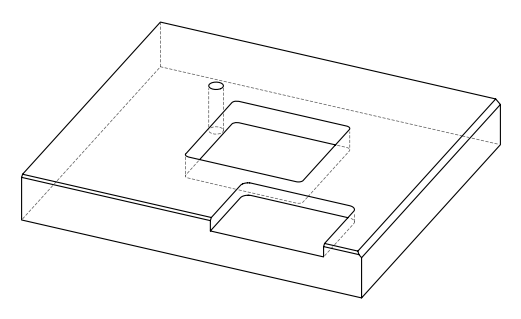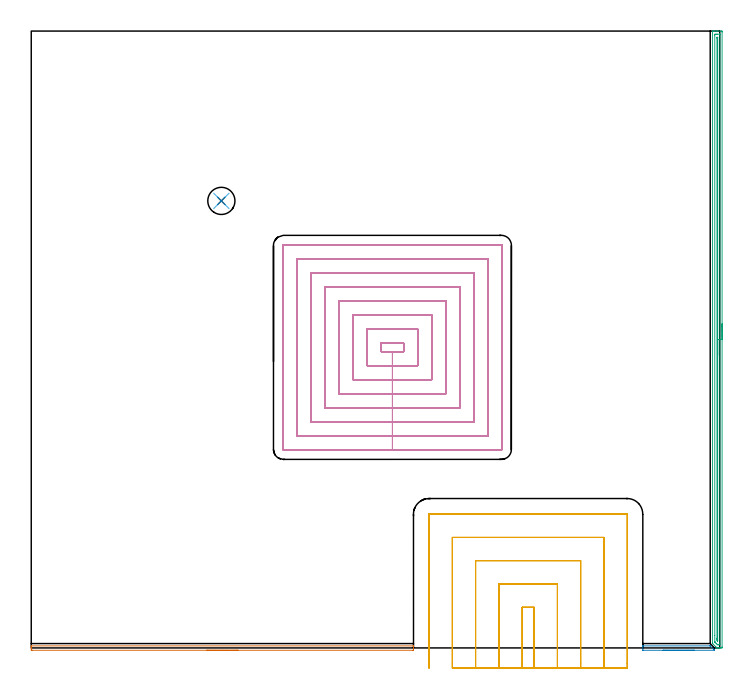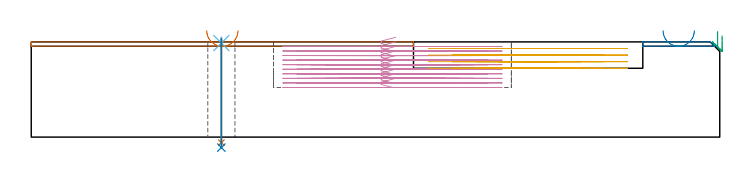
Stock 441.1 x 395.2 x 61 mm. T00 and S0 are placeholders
(PLAN: 8 operations, 5 tool changes, 74.5 min)
(1 AREA_MILL | FG_CHAMFER_SURFACE | UGT0205_001 | 2.12 min | 966 mm3)
(2 AREA_MILL_1 | FG_CHAMFER_SURFACE_1 | UGT0205_001 | 0.52 min | 198 mm3)
(3 AREA_MILL_2 | FG_CHAMFER_SURFACE_2 | UGT0205_001 | 9.62 min | 7337 mm3)
(4 MILL_RECTANGULAR_POCKET | POCKET_RECTANGULAR_STRAIGHT | NXT0201_011 | Follow Part, ap 3, ae 75% | 48.94 min | 637693 mm3)
(5 MILL_SLOT | SLOT_PARTIAL_RECTANGULAR | UGT0201_135 | Follow Part, ap 4.975, ae 75% | 12.77 min | 236858 mm3)
(6 SPOT_DRILL | STEP1HOLE | NXT0321_9005460120000 | 0.03 min | 16 mm3)
(7 DRILL_THROUGH_HOLE_INTO_CENTER | STEP1HOLE | NXT0301_083 | 0.27 min | 5982 mm3)
(8 DRILL_TO_ENLARGE_THROUGH_HOLE | STEP1HOLE | UGT0301_245 | 0.28 min | 8488 mm3)
(TOOL UGT0205_001 | Chamfer Mill 20 x 3 x 45 deg. | D20 FL50 Z2)
(TOOL NXT0201_011 | ENDMILL 12mm [2P460-1200-NA 1630] | D12 FL38 Z6)
(TOOL UGT0201_135 | Carbide End Mill 19.9 | D19.9 FL30 Z4)
(TOOL NXT0321_9005460120000 | NC Spot Drill, 142deg, 12mm, Carbide, Uncoated | D12 PA142 FL30 Z2)
(TOOL NXT0301_083 | Carbide Drill 11.2mm [860.1-1120-056A1-MM 2214] | D11.2 PA140 FL72 Z2)
(TOOL UGT0301_245 | Twist Drill 17.4 mm | D17.4 PA118 FL130 Z2)
(OP 1 AREA_MILL)
G17 G21 G94 G90
T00 M6
G54
G17 G0 G90 X132.45 Y-1.5 S1061 M3
G43 Z71. H0
Z68.2
G94 G1 X132.412 Z67.328 F250.
X132.298 Z66.464
X132.109 Z65.612
X131.847 Z64.78
X131.513 Z63.974
X131.11 Z63.2
X130.641 Z62.464
X130.11 Z61.772
X129.521 Z61.129
X128.878 Z60.54
X128.186 Z60.009
X127.45 Z59.54
X126.676 Z59.137
X125.87 Z58.803
X125.038 Z58.541
X124.186 Z58.352
X123.322 Z58.238
X122.45 Z58.2
X0.608
X0.42 Y-1.498 Z58.202
X0.002 Y-1.491 Z58.205
X0. Y-1.306 Z58.391
Y-0.1 Z59.595
Y0.541 Z60.24
Y0.928 Z60.628
X0.007 Y1.275 Z60.966
X0.009 Y1.297 Z60.988
X0.161 Y1.3 Z61.
X244.738
X244.89 Y1.297 Z60.988
X244.893 Y1.275 Z60.966
X244.9 Y0.928 Z60.627
Y0.541 Z60.24
Y-0.1 Z59.595
Y-1.306 Z58.391
X244.898 Y-1.491 Z58.205
X244.48 Y-1.5 Z58.2
X122.45
X121.578 Z58.238
X120.713 Z58.352
X119.862 Z58.541
X119.03 Z58.803
X118.224 Z59.137
X117.45 Z59.54
X116.714 Z60.009
X116.022 Z60.54
X115.379 Z61.129
X114.79 Z61.772
X114.258 Z62.464
X113.79 Z63.2
X113.387 Z63.974
X113.053 Z64.78
X112.791 Z65.612
X112.602 Z66.464
X112.488 Z67.328
X112.45 Z68.2
G0 Z71.
M5
M2
(OP 2 AREA_MILL_1)
G17 G21 G94 G90
T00 M6
G54
G17 G0 G90 X424.8 Y-1.5 S1061 M3
G43 Z71. H0
Z68.2
G94 G1 X424.762 Z67.328 F250.
X424.648 Z66.463
X424.459 Z65.612
X424.197 Z64.78
X423.863 Z63.974
X423.46 Z63.2
X422.992 Z62.464
X422.46 Z61.772
X421.871 Z61.129
X421.228 Z60.54
X420.536 Z60.008
X419.8 Z59.54
X419.026 Z59.137
X418.22 Z58.803
X417.388 Z58.541
X416.536 Z58.352
X415.672 Z58.238
X414.8 Z58.2
X392.091 Y-1.499 Z58.201
X391.835 Y-1.495 Z58.205
X391.801 Y-1.492 Z58.206
Y1.22 Z60.918
X391.81 Y1.295 Z60.994
X391.835 Y1.3 Z61.
X434.678
X434.987 Y1.306 Z60.992
X435.063 Y1.237 Z60.937
X437.397 Y-1.097 Z58.603
X437.618 Y-1.317 Z58.381
X437.726 Y-1.429 Z58.267
X437.782 Y-1.491 Z58.205
X437.664 Y-1.499 Z58.201
X437.641 Y-1.5 Z58.2
X414.8
X413.928 Z58.238
X413.064 Z58.352
X412.212 Z58.541
X411.38 Z58.803
X410.574 Z59.137
X409.8 Z59.54
X409.064 Z60.008
X408.372 Z60.54
X407.729 Z61.129
X407.14 Z61.772
X406.608 Z62.464
X406.14 Z63.2
X405.737 Z63.974
X405.403 Z64.78
X405.141 Z65.612
X404.952 Z66.463
X404.838 Z67.328
X404.8 Z68.2
G0 Z71.
M5
M2
(OP 3 AREA_MILL_2)
G17 G21 G94 G90
T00 M6
G54
G17 G0 G90 X442.6 Y207.6 S1061 M3
G43 Z71. H0
Z64.9
G94 G1 Y207.562 Z64.028 F250.
Y207.448 Z63.163
Y207.259 Z62.312
Y206.997 Z61.48
Y206.663 Z60.674
Y206.26 Z59.9
Y205.792 Z59.164
Y205.26 Z58.472
Y204.671 Z57.829
Y204.028 Z57.24
Y203.336 Z56.708
Y202.6 Z56.24
Y201.826 Z55.837
Y201.02 Z55.503
Y200.188 Z55.241
Y199.336 Z55.052
Y198.472 Z54.938
Y197.6 Z54.9
X442.599 Y0.618 Z54.901
X442.596 Y0.202
X442.591 Y0.01 Z54.904
X442.186 Y0. Z55.308
X441.644 Z55.852
X441.308 Z56.188
X440.766 Z56.73
X440.429 Z57.066
X439.347 Z58.152
X439.33 Y0.001 Z58.168
X439.305 Y0.005 Z58.192
X439.277 Y0.022 Z58.221
X439.111 Y0.188 Z58.386
X438.979 Y0.32 Z58.519
X438.705 Y0.595 Z58.795
X436.7 Y2.6 Z60.8
X436.503 Y2.805 Z60.988
X436.5 Y3.298 Z61.
Y395.029
X436.506 Y395.19 Z60.993
X436.817 Y395.2 Z60.682
X437.119 Z60.381
X437.792 Z59.702
X439.008 Z58.489
X439.55 Z57.944
X441.915 Z55.581
X442.186 Y395.197 Z55.31
X442.592 Y395.19 Z54.905
X442.596 Y394.999 Z54.902
X442.599 Y394.582 Z54.901
X442.6 Y197.6 Z54.9
X441.186 Z56.314
X441.185 Y2.529 Z56.315
X441.184 Y2.404 Z56.316
X441.179 Y2.029 Z56.321
X440.818 Y2.009 Z56.682
X440.429 Y2.004 Z57.071
X439.944 Z57.556
X439.751 Y2.011 Z57.749
X439.55 Y2.205 Z57.95
X439.346 Y2.404 Z58.154
X438.671 Y3.078 Z58.829
X438.452 Y3.298 Z59.048
X438.226 Y3.526 Z59.274
X438.071 Y3.684 Z59.429
X437.947 Y3.815 Z59.553
X437.921 Y3.855 Z59.579
X437.92 Y3.876 Z59.58
X437.915 Y4.066 Z59.585
X437.914 Y7.983 Z59.586
X437.915 Y392.671 Z59.585
X437.916 Y392.795 Z59.584
X437.921 Y393.171 Z59.579
X438.282 Y393.191 Z59.218
X438.671 Y393.197 Z58.829
X439.152 Y393.2 Z58.348
X439.55 Z57.95
X440.91 Z56.59
X441.106 Y393.199 Z56.394
X441.138 Y393.198 Z56.362
X441.171 Y393.194 Z56.329
X441.179 Y393.19 Z56.321
X441.182 Y393.185 Z56.318
X441.184 Y393.156 Z56.316
X441.186 Y392.919 Z56.314
Y392.795
Y197.6
X439.772 Z57.728
X439.771 Y4.86 Z57.729
X439.769 Y4.634 Z57.731
X439.766 Y4.485 Z57.734
X439.765 Y4.448 Z57.735
X439.746 Y4.463 Z57.754
X439.694 Y4.511 Z57.806
X439.55 Y4.654 Z57.95
X439.341 Y4.87 Z58.159
X439.335 Y5.085 Z58.165
X439.331 Y5.307 Z58.169
X439.329 Y5.978 Z58.171
X439.328 Y6.203 Z58.172
X439.329 Y390.34 Z58.171
X439.33 Y391.009 Z58.17
X439.332 Y391.121 Z58.168
X439.335 Y391.175 Z58.165
X439.34 Y391.191 Z58.16
X439.366 Y391.195 Z58.134
X439.55 Y391.196 Z57.95
X439.738 Y391.192 Z57.762
X439.759 Y391.19 Z57.741
X439.765 Y391.18 Z57.735
X439.768 Y391.143 Z57.732
X439.77 Y391.084 Z57.73
X439.771 Y391.009 Z57.729
X439.772 Y390.783 Z57.728
Y197.6
Y196.728 Z57.766
Y195.863 Z57.88
Y195.012 Z58.069
Y194.18 Z58.332
Y193.374 Z58.665
Y192.6 Z59.068
Y191.864 Z59.537
Y191.172 Z60.068
Y190.529 Z60.657
Y189.94 Z61.301
Y189.408 Z61.993
Y188.94 Z62.728
Y188.537 Z63.502
Y188.203 Z64.308
Y187.941 Z65.14
Y187.752 Z65.992
Y187.638 Z66.857
Y187.6 Z67.728
G0 Z71.
M5
M2
(OP 4 MILL_RECTANGULAR_POCKET)
G17 G21 G94 G90
T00 M6
G54
G17 G0 G90 X233.594 Y195.3 S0 M3
G43 Z71. H1
Z64.
G94 G1 X224.2 Z61.483 F250.
Y189.8 Z60.009
X231.4 Z58.08
X238.6 F500.
Y195.3
X224.2
Y189.8
X231.4
Y180.8
X247.6
Y204.3
X215.2
Y180.8
X231.4
Y171.8
X256.6
Y213.3
X206.2
Y171.8
X231.4
Y162.8
X265.6
Y222.3
X197.2
Y162.8
X231.4
Y153.8
X274.6
Y231.3
X188.2
Y153.8
X231.4
Y144.8
X283.6
Y240.3
X179.2
Y144.8
X231.4
Y135.8
X292.6
Y249.3
X170.2
Y135.8
X231.4
Y126.8
X301.2
G3 X301.6 Y127.2 R0.4
G1 Y257.9
G3 X301.2 Y258.3 R0.4
G1 X161.6
G3 X161.2 Y257.9 R0.4
G1 Y127.2
G3 X161.6 Y126.8 R0.4
G1 X231.4
X232.4
G0 X233.594 Y195.3 Z61.08
G1 X224.2 Z58.563 F250.
Y189.8 Z57.089
X231.4 Z55.16
X238.6 F500.
Y195.3
X224.2
Y189.8
X231.4
Y180.8
X247.6
Y204.3
X215.2
Y180.8
X231.4
Y171.8
X256.6
Y213.3
X206.2
Y171.8
X231.4
Y162.8
X265.6
Y222.3
X197.2
Y162.8
X231.4
Y153.8
X274.6
Y231.3
X188.2
Y153.8
X231.4
Y144.8
X283.6
Y240.3
X179.2
Y144.8
X231.4
Y135.8
X292.6
Y249.3
X170.2
Y135.8
X231.4
Y126.8
X301.2
G3 X301.6 Y127.2 R0.4
G1 Y257.9
G3 X301.2 Y258.3 R0.4
G1 X161.6
G3 X161.2 Y257.9 R0.4
G1 Y127.2
G3 X161.6 Y126.8 R0.4
G1 X231.4
X232.4
G0 X233.594 Y195.3 Z58.16
G1 X224.2 Z55.643 F250.
Y189.8 Z54.169
X231.4 Z52.24
X238.6 F500.
Y195.3
X224.2
Y189.8
X231.4
Y180.8
X247.6
Y204.3
X215.2
Y180.8
X231.4
Y171.8
X256.6
Y213.3
X206.2
Y171.8
X231.4
Y162.8
X265.6
Y222.3
X197.2
Y162.8
X231.4
Y153.8
X274.6
Y231.3
X188.2
Y153.8
X231.4
Y144.8
X283.6
Y240.3
X179.2
Y144.8
X231.4
Y135.8
X292.6
Y249.3
X170.2
Y135.8
X231.4
Y126.8
X301.2
G3 X301.6 Y127.2 R0.4
G1 Y257.9
G3 X301.2 Y258.3 R0.4
G1 X161.6
G3 X161.2 Y257.9 R0.4
G1 Y127.2
G3 X161.6 Y126.8 R0.4
G1 X231.4
X232.4
G0 X233.594 Y195.3 Z55.24
G1 X224.2 Z52.723 F250.
Y189.8 Z51.249
X231.4 Z49.32
X238.6 F500.
Y195.3
X224.2
Y189.8
X231.4
Y180.8
X247.6
Y204.3
X215.2
Y180.8
X231.4
Y171.8
X256.6
Y213.3
X206.2
Y171.8
X231.4
Y162.8
X265.6
Y222.3
X197.2
Y162.8
X231.4
Y153.8
X274.6
Y231.3
X188.2
Y153.8
X231.4
Y144.8
X283.6
Y240.3
X179.2
Y144.8
X231.4
Y135.8
X292.6
Y249.3
X170.2
Y135.8
X231.4
Y126.8
X301.2
G3 X301.6 Y127.2 R0.4
G1 Y257.9
G3 X301.2 Y258.3 R0.4
G1 X161.6
G3 X161.2 Y257.9 R0.4
G1 Y127.2
G3 X161.6 Y126.8 R0.4
G1 X231.4
X232.4
G0 X233.594 Y195.3 Z52.32
G1 X224.2 Z49.803 F250.
Y189.8 Z48.329
X231.4 Z46.4
X238.6 F500.
Y195.3
X224.2
Y189.8
X231.4
Y180.8
X247.6
Y204.3
X215.2
Y180.8
X231.4
Y171.8
X256.6
Y213.3
X206.2
Y171.8
X231.4
Y162.8
X265.6
Y222.3
X197.2
Y162.8
X231.4
Y153.8
X274.6
Y231.3
X188.2
Y153.8
X231.4
Y144.8
X283.6
Y240.3
X179.2
Y144.8
X231.4
Y135.8
X292.6
Y249.3
X170.2
Y135.8
X231.4
Y126.8
X301.2
G3 X301.6 Y127.2 R0.4
G1 Y257.9
G3 X301.2 Y258.3 R0.4
G1 X161.6
G3 X161.2 Y257.9 R0.4
G1 Y127.2
G3 X161.6 Y126.8 R0.4
G1 X231.4
X232.4
G0 X233.594 Y195.3 Z49.4
G1 X224.2 Z46.883 F250.
Y189.8 Z45.409
X231.4 Z43.48
X238.6 F500.
Y195.3
X224.2
Y189.8
X231.4
Y180.8
X247.6
Y204.3
X215.2
Y180.8
X231.4
Y171.8
X256.6
Y213.3
X206.2
Y171.8
X231.4
Y162.8
X265.6
Y222.3
X197.2
Y162.8
X231.4
Y153.8
X274.6
Y231.3
X188.2
Y153.8
X231.4
Y144.8
X283.6
Y240.3
X179.2
Y144.8
X231.4
Y135.8
X292.6
Y249.3
X170.2
Y135.8
X231.4
Y126.8
X301.2
G3 X301.6 Y127.2 R0.4
G1 Y257.9
G3 X301.2 Y258.3 R0.4
G1 X161.6
G3 X161.2 Y257.9 R0.4
G1 Y127.2
G3 X161.6 Y126.8 R0.4
G1 X231.4
X232.4
G0 X233.594 Y195.3 Z46.48
G1 X224.2 Z43.963 F250.
Y189.8 Z42.489
X231.4 Z40.56
X238.6 F500.
Y195.3
X224.2
Y189.8
X231.4
Y180.8
X247.6
Y204.3
X215.2
Y180.8
X231.4
Y171.8
X256.6
Y213.3
X206.2
Y171.8
X231.4
Y162.8
X265.6
Y222.3
X197.2
Y162.8
X231.4
Y153.8
X274.6
Y231.3
X188.2
Y153.8
X231.4
Y144.8
X283.6
Y240.3
X179.2
Y144.8
X231.4
Y135.8
X292.6
Y249.3
X170.2
Y135.8
X231.4
Y126.8
X301.2
G3 X301.6 Y127.2 R0.4
G1 Y257.9
G3 X301.2 Y258.3 R0.4
G1 X161.6
G3 X161.2 Y257.9 R0.4
G1 Y127.2
G3 X161.6 Y126.8 R0.4
G1 X231.4
X232.4
G0 X233.594 Y195.3 Z43.56
G1 X224.2 Z41.043 F250.
Y189.8 Z39.569
X231.4 Z37.64
X238.6 F500.
Y195.3
X224.2
Y189.8
X231.4
Y180.8
X247.6
Y204.3
X215.2
Y180.8
X231.4
Y171.8
X256.6
Y213.3
X206.2
Y171.8
X231.4
Y162.8
X265.6
Y222.3
X197.2
Y162.8
X231.4
Y153.8
X274.6
Y231.3
X188.2
Y153.8
X231.4
Y144.8
X283.6
Y240.3
X179.2
Y144.8
X231.4
Y135.8
X292.6
Y249.3
X170.2
Y135.8
X231.4
Y126.8
X301.2
G3 X301.6 Y127.2 R0.4
G1 Y257.9
G3 X301.2 Y258.3 R0.4
G1 X161.6
G3 X161.2 Y257.9 R0.4
G1 Y127.2
G3 X161.6 Y126.8 R0.4
G1 X231.4
X232.4
G0 X233.594 Y195.3 Z40.64
G1 X224.2 Z38.123 F250.
Y189.8 Z36.649
X231.4 Z34.72
X238.6 F500.
Y195.3
X224.2
Y189.8
X231.4
Y180.8
X247.6
Y204.3
X215.2
Y180.8
X231.4
Y171.8
X256.6
Y213.3
X206.2
Y171.8
X231.4
Y162.8
X265.6
Y222.3
X197.2
Y162.8
X231.4
Y153.8
X274.6
Y231.3
X188.2
Y153.8
X231.4
Y144.8
X283.6
Y240.3
X179.2
Y144.8
X231.4
Y135.8
X292.6
Y249.3
X170.2
Y135.8
X231.4
Y126.8
X301.2
G3 X301.6 Y127.2 R0.4
G1 Y257.9
G3 X301.2 Y258.3 R0.4
G1 X161.6
G3 X161.2 Y257.9 R0.4
G1 Y127.2
G3 X161.6 Y126.8 R0.4
G1 X231.4
X232.4
G0 X233.594 Y195.3 Z37.72
G1 X224.2 Z35.203 F250.
Y189.8 Z33.729
X231.4 Z31.8
X238.6 F500.
Y195.3
X224.2
Y189.8
X231.4
Y180.8
X247.6
Y204.3
X215.2
Y180.8
X231.4
Y171.8
X256.6
Y213.3
X206.2
Y171.8
X231.4
Y162.8
X265.6
Y222.3
X197.2
Y162.8
X231.4
Y153.8
X274.6
Y231.3
X188.2
Y153.8
X231.4
Y144.8
X283.6
Y240.3
X179.2
Y144.8
X231.4
Y135.8
X292.6
Y249.3
X170.2
Y135.8
X231.4
Y126.8
X301.2
G3 X301.6 Y127.2 R0.4
G1 Y257.9
G3 X301.2 Y258.3 R0.4
G1 X161.6
G3 X161.2 Y257.9 R0.4
G1 Y127.2
G3 X161.6 Y126.8 R0.4
G1 X231.4
X232.4
G0 Z71.
M5
M2
(OP 5 MILL_SLOT)
G17 G21 G94 G90
T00 M6
G54
G17 G0 G90 X322.15 Y-12.95 S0 M3
G43 Z71. H0
Z56.775
G94 G1 Y-9.95 F250.
Y26.05 F500.
X314.55
Y-9.95
Y-12.95 F250.
X337.075
Y-9.95
Y40.975 F500.
X299.625
Y-9.95
Y-12.95 F250.
X352.
Y-9.95
Y55.9 F500.
X284.7
Y-9.95
Y-12.95 F250.
X366.925
Y-9.95
Y70.825 F500.
X269.775
Y-9.95
Y-12.95 F250.
X381.85
Y-9.95
Y85.7 F500.
X381.852 Y85.73
X381.83 Y85.752
X381.8 Y85.75
X254.9
X254.87 Y85.752
X254.848 Y85.73
X254.85 Y85.7
Y-9.95
Y-12.95 F250.
G0 X322.15 Z52.55
G1 Y-9.95
Y26.05 F500.
X314.55
Y-9.95
Y-12.95 F250.
X337.075
Y-9.95
Y40.975 F500.
X299.625
Y-9.95
Y-12.95 F250.
X352.
Y-9.95
Y55.9 F500.
X284.7
Y-9.95
Y-12.95 F250.
X366.925
Y-9.95
Y70.825 F500.
X269.775
Y-9.95
Y-12.95 F250.
X381.85
Y-9.95
Y85.7 F500.
X381.852 Y85.73
X381.83 Y85.752
X381.8 Y85.75
X254.9
X254.87 Y85.752
X254.848 Y85.73
X254.85 Y85.7
Y-9.95
Y-12.95 F250.
G0 X322.15 Z48.325
G1 Y-9.95
Y26.05 F500.
X314.55
Y-9.95
Y-12.95 F250.
X337.075
Y-9.95
Y40.975 F500.
X299.625
Y-9.95
Y-12.95 F250.
X352.
Y-9.95
Y55.9 F500.
X284.7
Y-9.95
Y-12.95 F250.
X366.925
Y-9.95
Y70.825 F500.
X269.775
Y-9.95
Y-12.95 F250.
X381.85
Y-9.95
Y85.7 F500.
X381.852 Y85.73
X381.83 Y85.752
X381.8 Y85.75
X254.9
X254.87 Y85.752
X254.848 Y85.73
X254.85 Y85.7
Y-9.95
Y-12.95 F250.
G0 X322.15 Z44.1
G1 Y-9.95
Y26.05 F500.
X314.55
Y-9.95
Y-12.95 F250.
X337.075
Y-9.95
Y40.975 F500.
X299.625
Y-9.95
Y-12.95 F250.
X352.
Y-9.95
Y55.9 F500.
X284.7
Y-9.95
Y-12.95 F250.
X366.925
Y-9.95
Y70.825 F500.
X269.775
Y-9.95
Y-12.95 F250.
X381.85
Y-9.95
Y85.7 F500.
X381.852 Y85.73
X381.83 Y85.752
X381.8 Y85.75
X254.9
X254.87 Y85.752
X254.848 Y85.73
X254.85 Y85.7
Y-9.95
Y-12.95 F250.
G0 Z71.
M5
M2
(OP 6 SPOT_DRILL)
G17 G21 G94 G90
T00 M6
G54
G17 G0 G90 X121.8 Y286.4 S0 M3
G43 Z71. H0
G94 G81 G98 Z60.251 F250. R64.
G80
M5
M2
(OP 7 DRILL_THROUGH_HOLE_INTO_CENTER)
G17 G21 G94 G90
T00 M6
G54
G17 G0 G90 X121.8 Y286.4 S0 M3
G43 Z71. H1
G94 G73 G98 Z-3.538 F250. Q10.756 R63.
G80
M5
M2
(OP 8 DRILL_TO_ENLARGE_THROUGH_HOLE)
G17 G21 G94 G90
T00 M6
G54
G17 G0 G90 X121.8 Y286.4 S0 M3
G43 Z71. H0
G94 G73 G98 Z-6.727 F250. Q16.932 R63.
G80
M5
M2
